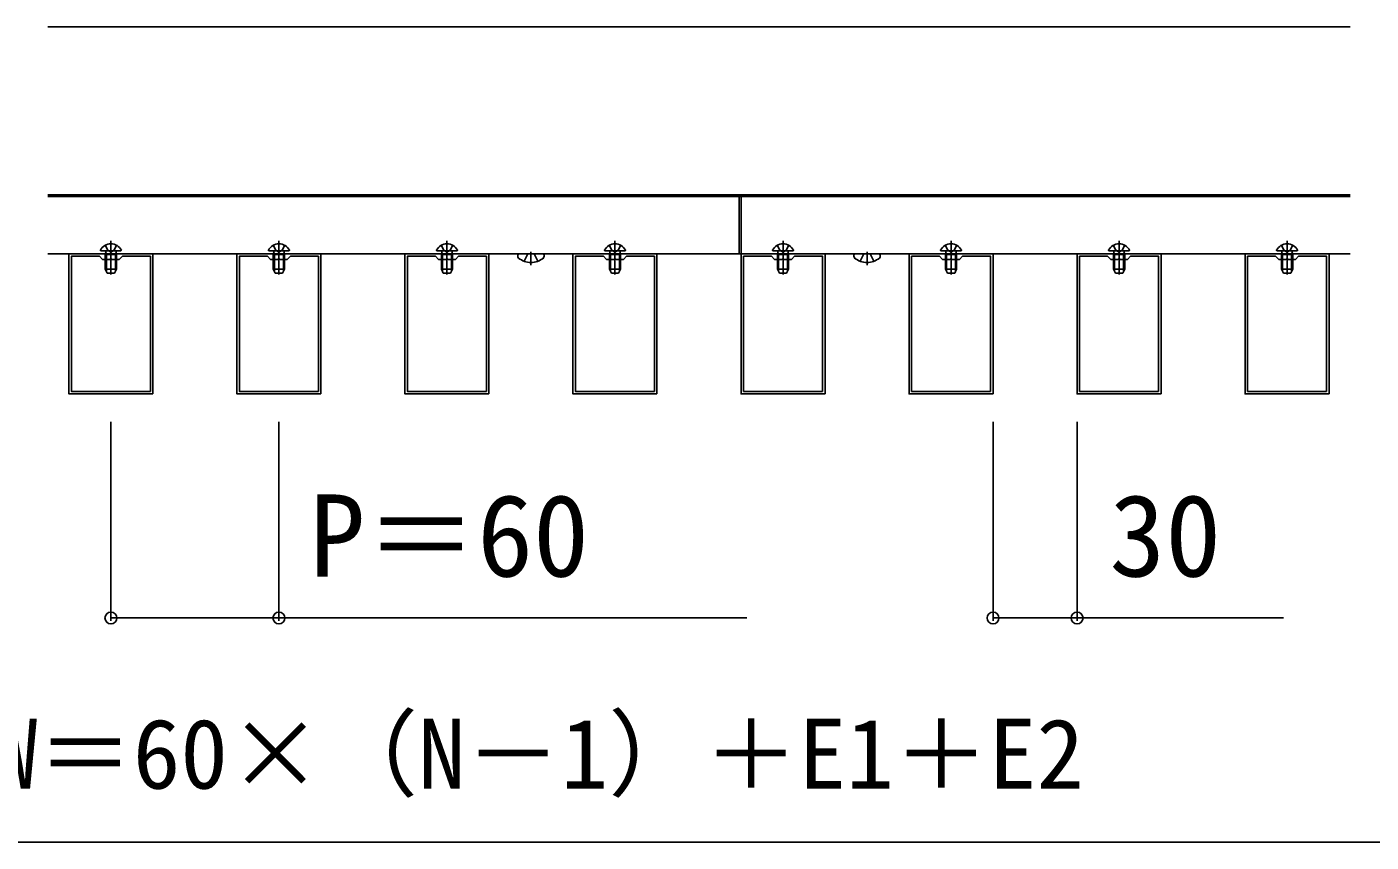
# Model space of a CAD drawing. Units: millimetres, scale not verified. Extents: x -1750 to 1750, y -2608 to 2592.
# Drawn here: x -1060 to -580, y -19.5 to 271.5 of the extents above; entities that cross this region are included whole.
import ezdxf
from ezdxf.enums import TextEntityAlignment as Align

# ---------------------------------------------------------------- set-up
doc = ezdxf.new("R2010")
doc.units = ezdxf.units.MM
doc.header["$LTSCALE"] = 14
for name, color, linetype in [('0-3_YKK_11', 7, 'Continuous'), ('0-4_YKK_12', 2, 'Continuous'), ('0-5_YKK_13', 4, 'Continuous'), ('0-6_YKK_D', 6, 'Continuous')]:
    doc.layers.add(name, color=color, linetype=linetype)
doc.styles.add('ＭＳ ゴシック', font='')
doc.styles.get('ＭＳ ゴシック').set_extended_font_data('MS Gothic')

msp = doc.modelspace()

# ---------------------------------------------------------------- linework, layer by layer
at = {"layer": '0-3_YKK_11'}
for points in [[(-1015, 140.5), (-1015, 190.5), (-1045, 190.5), (-1045, 140.5)], [(-1015.9, 141.4), (-1015.9, 189.6), (-1025.9, 189.6), (-1027, 188.5), (-1029.54, 188.5), (-1029.73, 188.62), (-1030.28, 188.62), (-1030.46, 188.5), (-1033, 188.5), (-1034.1, 189.6), (-1044.1, 189.6), (-1044.1, 141.4)], [(-955, 140.5), (-955, 190.5), (-985, 190.5), (-985, 140.5)], [(-955.9, 141.4), (-955.9, 189.6), (-965.9, 189.6), (-967, 188.5), (-969.54, 188.5), (-969.73, 188.62), (-970.28, 188.62), (-970.46, 188.5), (-973, 188.5), (-974.1, 189.6), (-984.1, 189.6), (-984.1, 141.4)], [(-895, 140.5), (-895, 190.5), (-925, 190.5), (-925, 140.5)], [(-895.9, 141.4), (-895.9, 189.6), (-905.9, 189.6), (-907, 188.5), (-909.54, 188.5), (-909.73, 188.62), (-910.28, 188.62), (-910.46, 188.5), (-913, 188.5), (-914.1, 189.6), (-924.1, 189.6), (-924.1, 141.4)], [(-835, 140.5), (-835, 190.5), (-865, 190.5), (-865, 140.5)], [(-835.9, 141.4), (-835.9, 189.6), (-845.9, 189.6), (-847, 188.5), (-849.54, 188.5), (-849.73, 188.62), (-850.28, 188.62), (-850.46, 188.5), (-853, 188.5), (-854.1, 189.6), (-864.1, 189.6), (-864.1, 141.4)], [(-775, 140.5), (-775, 190.5), (-805, 190.5), (-805, 140.5)], [(-775.9, 141.4), (-775.9, 189.6), (-785.9, 189.6), (-787, 188.5), (-789.54, 188.5), (-789.73, 188.62), (-790.28, 188.62), (-790.46, 188.5), (-793, 188.5), (-794.1, 189.6), (-804.1, 189.6), (-804.1, 141.4)], [(-715, 140.5), (-715, 190.5), (-745, 190.5), (-745, 140.5)], [(-715.9, 141.4), (-715.9, 189.6), (-725.9, 189.6), (-727, 188.5), (-729.54, 188.5), (-729.73, 188.62), (-730.28, 188.62), (-730.46, 188.5), (-733, 188.5), (-734.1, 189.6), (-744.1, 189.6), (-744.1, 141.4)], [(-655, 140.5), (-655, 190.5), (-685, 190.5), (-685, 140.5)], [(-655.9, 141.4), (-655.9, 189.6), (-665.9, 189.6), (-667, 188.5), (-669.54, 188.5), (-669.73, 188.62), (-670.28, 188.62), (-670.46, 188.5), (-673, 188.5), (-674.1, 189.6), (-684.1, 189.6), (-684.1, 141.4)], [(-595, 140.5), (-595, 190.5), (-625, 190.5), (-625, 140.5)], [(-595.9, 141.4), (-595.9, 189.6), (-605.9, 189.6), (-607, 188.5), (-609.54, 188.5), (-609.73, 188.62), (-610.28, 188.62), (-610.46, 188.5), (-613, 188.5), (-614.1, 189.6), (-624.1, 189.6), (-624.1, 141.4)]]:
    msp.add_lwpolyline(points, close=True, dxfattribs=at)
at = {"layer": '0-4_YKK_12'}
for p, q in [((-1052.5, 271.5), (-587.5, 271.5)), ((-1052.5, 211.5), (-587.5, 211.5)), ((-1052.5, 211), (-587.5, 211)), ((-805.6, 211), (-805.6, 190.5)), ((-805, 211), (-805, 190.5)), ((-1052.5, 190.5), (-587.5, 190.5))]:
    msp.add_line(p, q, dxfattribs=at)
at = {"layer": '0-5_YKK_13'}
for p, q in [((-1032.05, 193.57), (-1031.15, 191.75)), ((-1030, 195.1), (-1030, 183.11)), ((-1027.95, 193.57), (-1028.86, 191.75)), ((-972.05, 193.57), (-971.15, 191.75)), ((-970, 195.1), (-970, 183.11)), ((-967.95, 193.57), (-968.86, 191.75)), ((-912.05, 193.57), (-911.15, 191.75)), ((-910, 195.1), (-910, 183.11)), ((-907.95, 193.57), (-908.86, 191.75)), ((-852.05, 193.57), (-851.15, 191.75)), ((-850, 195.1), (-850, 183.11)), ((-847.95, 193.57), (-848.86, 191.75)), ((-792.05, 193.57), (-791.15, 191.75)), ((-790, 195.1), (-790, 183.11)), ((-787.95, 193.57), (-788.86, 191.75)), ((-732.05, 193.57), (-731.15, 191.75)), ((-730, 195.1), (-730, 183.11)), ((-727.95, 193.57), (-728.86, 191.75)), ((-672.05, 193.57), (-671.15, 191.75)), ((-670, 195.1), (-670, 183.11)), ((-667.95, 193.57), (-668.86, 191.75)), ((-612.05, 193.57), (-611.15, 191.75)), ((-610, 195.1), (-610, 183.11)), ((-607.95, 193.57), (-608.86, 191.75)), ((-1033.6, 191.6), (-1026.41, 191.6)), ((-1032, 190.2), (-1031.86, 191.01)), ((-1028, 190.2), (-1032, 190.2)), ((-1032, 190.2), (-1032, 185)), ((-1031.62, 190.2), (-1031.86, 191.22)), ((-1031.62, 190.2), (-1031.62, 184.24)), ((-1030, 191.14), (-1031.15, 191.75)), ((-1030, 191.14), (-1028.86, 191.75)), ((-1028.38, 190.2), (-1028.14, 191.22)), ((-1028.38, 190.2), (-1028.38, 184.24)), ((-1028, 190.2), (-1028.15, 191.01)), ((-1028, 190.2), (-1028, 185)), ((-973.6, 191.6), (-966.41, 191.6)), ((-972, 190.2), (-971.86, 191.01)), ((-968, 190.2), (-972, 190.2)), ((-972, 190.2), (-972, 185)), ((-971.62, 190.2), (-971.86, 191.22)), ((-971.62, 190.2), (-971.62, 184.24)), ((-970, 191.14), (-971.15, 191.75)), ((-970, 191.14), (-968.86, 191.75)), ((-968.38, 190.2), (-968.14, 191.22)), ((-968.38, 190.2), (-968.38, 184.24)), ((-968, 190.2), (-968.15, 191.01)), ((-968, 190.2), (-968, 185)), ((-913.6, 191.6), (-906.41, 191.6)), ((-912, 190.2), (-911.86, 191.01)), ((-908, 190.2), (-912, 190.2)), ((-912, 190.2), (-912, 185)), ((-911.62, 190.2), (-911.86, 191.22)), ((-911.62, 190.2), (-911.62, 184.24)), ((-910, 191.14), (-911.15, 191.75)), ((-910, 191.14), (-908.86, 191.75)), ((-908.38, 190.2), (-908.14, 191.22)), ((-908.38, 190.2), (-908.38, 184.24)), ((-908, 190.2), (-908.15, 191.01)), ((-908, 190.2), (-908, 185)), ((-884.74, 189.64), (-884.74, 189.8)), ((-884.04, 190.5), (-875.97, 190.5)), ((-880, 186.4), (-880, 191.21)), ((-875.27, 189.64), (-875.27, 189.8)), ((-853.6, 191.6), (-846.41, 191.6)), ((-852, 190.2), (-851.86, 191.01)), ((-848, 190.2), (-852, 190.2)), ((-852, 190.2), (-852, 185)), ((-851.62, 190.2), (-851.86, 191.22)), ((-851.62, 190.2), (-851.62, 184.24)), ((-850, 191.14), (-851.15, 191.75)), ((-850, 191.14), (-848.86, 191.75)), ((-848.38, 190.2), (-848.14, 191.22)), ((-848.38, 190.2), (-848.38, 184.24)), ((-848, 190.2), (-848.15, 191.01)), ((-848, 190.2), (-848, 185)), ((-793.6, 191.6), (-786.41, 191.6)), ((-792, 190.2), (-791.86, 191.01)), ((-788, 190.2), (-792, 190.2)), ((-792, 190.2), (-792, 185)), ((-791.62, 190.2), (-791.86, 191.22)), ((-791.62, 190.2), (-791.62, 184.24)), ((-790, 191.14), (-791.15, 191.75)), ((-790, 191.14), (-788.86, 191.75)), ((-788.38, 190.2), (-788.14, 191.22)), ((-788.38, 190.2), (-788.38, 184.24)), ((-788, 190.2), (-788.15, 191.01)), ((-788, 190.2), (-788, 185)), ((-764.74, 189.64), (-764.74, 189.8)), ((-764.04, 190.5), (-755.97, 190.5)), ((-760, 186.4), (-760, 191.21)), ((-755.27, 189.64), (-755.27, 189.8)), ((-733.6, 191.6), (-726.41, 191.6)), ((-732, 190.2), (-731.86, 191.01)), ((-728, 190.2), (-732, 190.2)), ((-732, 190.2), (-732, 185)), ((-731.62, 190.2), (-731.86, 191.22)), ((-731.62, 190.2), (-731.62, 184.24)), ((-730, 191.14), (-731.15, 191.75)), ((-730, 191.14), (-728.86, 191.75)), ((-728.38, 190.2), (-728.14, 191.22)), ((-728.38, 190.2), (-728.38, 184.24)), ((-728, 190.2), (-728.15, 191.01)), ((-728, 190.2), (-728, 185)), ((-673.6, 191.6), (-666.41, 191.6)), ((-672, 190.2), (-671.86, 191.01)), ((-668, 190.2), (-672, 190.2)), ((-672, 190.2), (-672, 185)), ((-671.62, 190.2), (-671.86, 191.22)), ((-671.62, 190.2), (-671.62, 184.24)), ((-670, 191.14), (-671.15, 191.75)), ((-670, 191.14), (-668.86, 191.75)), ((-668.38, 190.2), (-668.14, 191.22)), ((-668.38, 190.2), (-668.38, 184.24)), ((-668, 190.2), (-668.15, 191.01)), ((-668, 190.2), (-668, 185)), ((-613.6, 191.6), (-606.41, 191.6)), ((-612, 190.2), (-611.86, 191.01)), ((-608, 190.2), (-612, 190.2)), ((-612, 190.2), (-612, 185)), ((-611.62, 190.2), (-611.86, 191.22)), ((-611.62, 190.2), (-611.62, 184.24)), ((-610, 191.14), (-611.15, 191.75)), ((-610, 191.14), (-608.86, 191.75)), ((-608.38, 190.2), (-608.14, 191.22)), ((-608.38, 190.2), (-608.38, 184.24)), ((-608, 190.2), (-608.15, 191.01)), ((-608, 190.2), (-608, 185)), ((-1028, 185), (-1032, 185)), ((-1031.3, 183.6), (-1032, 185)), ((-1028.7, 183.6), (-1031.3, 183.6)), ((-1028, 185), (-1028.7, 183.6)), ((-968, 185), (-972, 185)), ((-971.3, 183.6), (-972, 185)), ((-968.7, 183.6), (-971.3, 183.6)), ((-968, 185), (-968.7, 183.6)), ((-908, 185), (-912, 185)), ((-911.3, 183.6), (-912, 185)), ((-908.7, 183.6), (-911.3, 183.6)), ((-908, 185), (-908.7, 183.6)), ((-848, 185), (-852, 185)), ((-851.3, 183.6), (-852, 185)), ((-848.7, 183.6), (-851.3, 183.6)), ((-848, 185), (-848.7, 183.6)), ((-788, 185), (-792, 185)), ((-791.3, 183.6), (-792, 185)), ((-788.7, 183.6), (-791.3, 183.6)), ((-788, 185), (-788.7, 183.6)), ((-728, 185), (-732, 185)), ((-731.3, 183.6), (-732, 185)), ((-728.7, 183.6), (-731.3, 183.6)), ((-728, 185), (-728.7, 183.6)), ((-668, 185), (-672, 185)), ((-671.3, 183.6), (-672, 185)), ((-668.7, 183.6), (-671.3, 183.6)), ((-668, 185), (-668.7, 183.6)), ((-608, 185), (-612, 185)), ((-611.3, 183.6), (-612, 185)), ((-608.7, 183.6), (-611.3, 183.6)), ((-608, 185), (-608.7, 183.6))]:
    msp.add_line(p, q, dxfattribs=at)
for points in [[(-881.13, 190.5), (-881.13, 190.5), (-882.45, 187.84)], [(-878.88, 190.5), (-878.88, 190.5), (-877.55, 187.84)], [(-761.13, 190.5), (-761.13, 190.5), (-762.45, 187.84)], [(-758.88, 190.5), (-758.88, 190.5), (-757.55, 187.84)]]:
    msp.add_lwpolyline(points, dxfattribs=at)
for centre, radius, start, end in [((-1030, 189.9), 4.2, 27.281, 152.719), ((-970, 189.9), 4.2, 27.281, 152.719), ((-910, 189.9), 4.2, 27.281, 152.719), ((-850, 189.9), 4.2, 27.281, 152.719), ((-790, 189.9), 4.2, 27.281, 152.719), ((-730, 189.9), 4.2, 27.281, 152.719), ((-670, 189.9), 4.2, 27.281, 152.719), ((-610, 189.9), 4.2, 27.281, 152.719), ((-1033.6, 191.76), 0.154, 152.719, 270), ((-1032.35, 191.1), 0.5, 349.909, 90), ((-1027.65, 191.1), 0.5, 90, 190.091), ((-1026.41, 191.76), 0.154, 270, 27.281), ((-973.6, 191.76), 0.154, 152.719, 270), ((-972.35, 191.1), 0.5, 349.909, 90), ((-967.65, 191.1), 0.5, 90, 190.091), ((-966.41, 191.76), 0.154, 270, 27.281), ((-913.6, 191.76), 0.154, 152.719, 270), ((-912.35, 191.1), 0.5, 349.909, 90), ((-907.65, 191.1), 0.5, 90, 190.091), ((-906.41, 191.76), 0.154, 270, 27.281), ((-884.04, 189.8), 0.7, 92.9579, 180), ((-883.87, 189.64), 0.862, 180, 230.8765), ((-880, 194.4), 7, 230.8765, 270), ((-884.04, 189.8), 0.7, 90, 92.9579), ((-880, 194.4), 7, 270, 309.1236), ((-875.97, 189.8), 0.7, 87.0421, 90), ((-875.97, 189.8), 0.7, 0, 87.0421), ((-876.13, 189.64), 0.862, 309.1236, 0), ((-853.6, 191.76), 0.154, 152.719, 270), ((-852.35, 191.1), 0.5, 349.909, 90), ((-847.65, 191.1), 0.5, 90, 190.091), ((-846.41, 191.76), 0.154, 270, 27.281), ((-793.6, 191.76), 0.154, 152.719, 270), ((-792.35, 191.1), 0.5, 349.909, 90), ((-787.65, 191.1), 0.5, 90, 190.091), ((-786.41, 191.76), 0.154, 270, 27.281), ((-764.04, 189.8), 0.7, 92.9579, 180), ((-763.87, 189.64), 0.862, 180, 230.8765), ((-760, 194.4), 7, 230.8765, 270), ((-764.04, 189.8), 0.7, 90, 92.9579), ((-760, 194.4), 7, 270, 309.1236), ((-755.97, 189.8), 0.7, 87.0421, 90), ((-755.97, 189.8), 0.7, 0, 87.0421), ((-756.13, 189.64), 0.862, 309.1236, 0), ((-733.6, 191.76), 0.154, 152.719, 270), ((-732.35, 191.1), 0.5, 349.909, 90), ((-727.65, 191.1), 0.5, 90, 190.091), ((-726.41, 191.76), 0.154, 270, 27.281), ((-673.6, 191.76), 0.154, 152.719, 270), ((-672.35, 191.1), 0.5, 349.909, 90), ((-667.65, 191.1), 0.5, 90, 190.091), ((-666.41, 191.76), 0.154, 270, 27.281), ((-613.6, 191.76), 0.154, 152.719, 270), ((-612.35, 191.1), 0.5, 349.909, 90), ((-607.65, 191.1), 0.5, 90, 190.091), ((-606.41, 191.76), 0.154, 270, 27.281)]:
    msp.add_arc(centre, radius, start, end, dxfattribs=at)
at = {"layer": '0-6_YKK_D'}
for p, q in [((-1030, 130.5), (-1030, 59.5)), ((-970, 130.5), (-970, 59.5)), ((-715, 130.5), (-715, 59.5)), ((-685, 130.5), (-685, 59.5)), ((-375, -19.5), (-1325, -19.5))]:
    msp.add_line(p, q, dxfattribs=at)
for points in [[(-1030, 60.5), (-970, 60.5), (-802.91, 60.5)], [(-715, 60.5), (-685, 60.5), (-611.32, 60.5)]]:
    msp.add_lwpolyline(points, dxfattribs=at)
for centre in [(-1030, 60.5), (-970, 60.5), (-715, 60.5), (-685, 60.5)]:
    msp.add_circle(centre, 2.12, dxfattribs=at)

# ---------------------------------------------------------------- texts
at = {"layer": '0-6_YKK_D', "style": 'ＭＳ ゴシック'}
for s, height, p in [('P＝60', 29.33, (-959.14, 66.5)), ('30', 29.33, (-673.46, 66.5)), ('製品幅：W＝60×（N－1）＋E1＋E2', 24.93, (-1209.13, -7.9))]:
    msp.add_text(s, height=height, dxfattribs=at).set_placement(p, align=Align.BOTTOM_LEFT)

doc.saveas('drawing.dxf')
